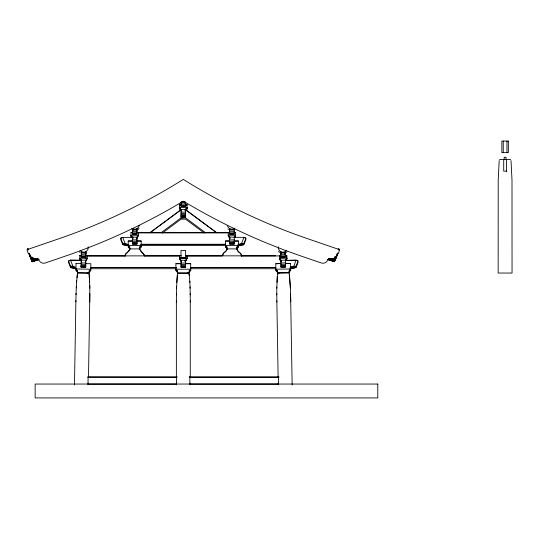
<?xml version="1.0" encoding="UTF-8"?>
<svg xmlns="http://www.w3.org/2000/svg" width="539" height="539" viewBox="0 0 539 539"><rect width="100%" height="100%" fill="white"/><g stroke="black" fill="none" stroke-linecap="round" stroke-linejoin="round"><path stroke-width="0.81" d="M276.797 294.86L276.803 286.91M176.368 302.062L176.415 293.627M75.15 267.256L72.832 267.182L70.535 266.212L68.554 261.024L70.542 260.155L81.659 260.182L81.194 260.094L81.079 267.196L85.708 267.27L85.822 260.175L85.357 260.243M89.009 272.04L90.768 269.21L75.952 268.961L77.71 272.377M76.046 263.49L81.14 263.49M86.287 260.256L87.244 258.329L79.833 258.208L80.709 260.377M79.88 255.789L81.268 255.816M79.88 255.425L81.268 255.452L79.88 255.425L79.812 259.744L80.466 260.58M80.729 260.566L79.833 258.43L80.661 260.115M80.729 260.162L86.287 260.182M85.223 253.943L85.937 253.613L85.957 251.976L85.25 252.313A4.629 4.629 0 0 1 81.349 251.969L81.328 253.606M81.167 261.583L81.632 261.476M85.768 263.638L90.862 263.719L90.747 270.578L89.38 272.202L88.834 274.25M85.863 258.053L85.89 256.059L81.261 255.978L81.241 257.285L85.869 257.379L85.957 251.976M87.284 255.917L179.608 255.85L179.608 258.626A2.432 2.432 0 0 1 180.538 260.478L181.461 260.478M87.291 255.553L85.903 255.526L87.291 255.553L87.244 258.565A2.432 2.432 0 0 0 86.287 260.404L85.357 260.391M75.952 268.961L77.266 270.652L77.744 272.909L88.854 273.098L88.908 272.377M89.757 302.049L89.824 286.91L89.198 273.953M89.851 293.614L88.497 377.623M81.079 267.196L81.106 265.404L85.735 265.478L85.708 267.27M85.802 261.55L85.337 261.651M77.805 274.068L77.245 272L75.932 270.329L76.046 263.403M74.483 384.954L75.891 300.567M81.241 257.305L81.349 251.969M81.632 261.671L81.659 260.182M88.383 384.758L88.409 383.081M176.415 294.873L176.556 286.923M276.824 288.156L277.43 273.953M75.871 301.82L76.06 293.384M76.033 294.631L76.309 286.687M176.556 288.17L177.398 273.98M276.952 282.402L277.309 276.595M76.289 287.934L76.626 280.934M285.906 260.566L286.795 258.208L279.384 258.329L280.32 259.993M176.779 282.416L177.061 278.003M136.549 237.328L137.472 237.328L138.402 235.348M186.117 209.058L186.096 209.806M185.167 260.478L186.096 260.478L187.02 258.39L179.608 258.39L180.538 260.337M234.734 236.837L234.714 237.436L234.782 236.574M76.605 282.187L77.367 273.758M139.325 248.883L139.837 247.071L141.178 245.609M139.325 249.038L139.837 247.239L141.178 245.824M86.287 260.404L86.368 259.65M177.149 277.309L177.398 275.227M499.188 160.534L498.204 180.181L498.157 273.037L512.05 273.037L512.003 180.181L511.019 160.534M76.962 277.774L77.346 275.005M288.944 273.529L289.389 272L290.696 270.329L290.588 263.403L285.495 263.49L290.588 263.403M186.164 208.876L186.117 209.617L187.02 207.461L179.608 207.461L180.538 209.806M186.117 210.581L187.02 208.991L187.02 204.679L185.632 204.679M186.096 260.337L187.02 258.498M188.913 273.751L189.384 272.222L190.725 270.578L190.725 263.652L185.632 263.652L190.725 263.719M234.734 236.917L234.863 236.399M88.901 272.566L89.4 270.854L90.768 269.21M129.488 249.57L129.603 248.897L139.79 248.897L141.265 251.895M129.488 250.756L129.603 250.204M187.02 255.958L222.135 255.958L223.328 253.35M226.724 249.57L226.838 248.897L237.025 248.897L237.315 250.103M285.96 259.555L286.795 258.208M285.966 259.778L286.795 258.43L285.906 260.418M285.966 260.034L286.802 258.686L285.966 260.115M289.012 271.663C292.724 265.41 288.715 271.292 288.891 272.727L277.774 272.909C277.558 270.666 274.203 266.185 277.726 272.566M137.62 236.318L137.472 237.18L131.92 237.106L130.99 235.718M186.164 259.724L186.353 259.225M189.014 271.885L190.725 269.21L175.909 269.21L177.243 270.874L177.755 273.125L188.872 273.125L189.384 271.077L190.725 269.453M234.782 236.803L235.637 235.24L228.233 235.24L229.088 236.803M234.782 237.052L235.637 235.718M186.164 209.132L187.02 207.569M234.782 236.911L235.637 235.348M234.782 237.133L235.637 235.826M125.257 254.758L124.974 255.964L125.486 254.253M129.313 250.103L129.488 249.449M222.324 255.412L223.692 252.966L225.726 251.39M226.555 250.103L226.724 249.449M86.361 259.872L86.449 259.394M327.395 259.4L334.348 261.765L335.447 258.659M334.355 261.745L335.918 257.608M331.99 259.084L335.076 260.142L336.525 256.268M338.519 250.096L338.964 248.789L338.526 248.641L338.155 249.469M333.19 258.41L335.501 259.205L336.983 255.257M334.476 257.527L336.019 258.053L337.461 254.186L337.023 254.037M337.475 253.04L337.913 253.189L336.727 256.497M139.466 249.274L141.178 246.963L141.178 240.98L137.014 240.98M236.709 249.274L238.42 246.963L238.42 240.98L234.249 240.98M289.969 267.283L293.782 266.212L296.086 260.155L298.074 261.024L296.093 266.212L293.795 267.182L291.484 267.256M289.989 268.489L293.816 268.422L296.113 267.459L298.094 262.264M239.249 244.369L241.566 243.365L243.972 237.342L245.946 238.245L243.884 243.406L241.566 244.329L237.807 244.288M120.682 239.484L122.751 244.645L125.061 245.575L241.566 245.575L243.884 244.645L245.946 239.484M137.62 236.54L138.402 235.24L130.99 235.24L131.92 237.436L131.765 236.399M186.245 209.017L187.02 207.939M234.863 236.54L235.637 235.462M129.313 249.981L128.491 251.511L125.762 253.903M226.326 250.615L226.555 249.981M86.449 259.623L87.244 258.329M336.794 255.661L336.43 255.351M337.461 254.186L336.942 254.226M335.076 260.142L332.044 258.969M139.049 228.159L138.24 229.553M286.162 260.58L286.815 259.744L286.748 255.425L285.36 255.452L286.748 255.425M137.728 236.298L138.402 235.462L138.402 232.464L137.014 232.464M186.353 208.519L187.02 207.683M186.353 208.856L187.02 208.047M234.97 236.412L235.637 235.604M86.557 259.374L87.244 258.552M125.486 254.374L129.09 250.487M222.722 255.56L223.005 255.088M226.05 251.08L226.326 250.487M286.532 252.569L286.997 251.908M186.481 259.212L187.02 258.612L187.02 255.85L275.638 255.85M235.098 237.362L235.637 236.776L235.637 232.464L234.249 232.464M226.05 250.958L223.692 253.094M187.02 207.825L186.096 209.401L180.538 209.401M238.42 245.609L237.079 247.071L236.567 249.038L237.079 247.239L238.42 245.824M181.003 209.644L149.909 232.794L181.461 209.55M162.428 233.01L181.003 219.178L185.632 219.178L204.2 233.01M280.765 258.053L280.758 257.366L285.387 257.285L285.279 251.969A4.629 4.629 0 0 1 281.378 252.313L280.671 251.976L280.698 253.613L281.405 253.943M285.299 251.956L285.286 252.751A4.629 4.629 0 0 1 284.552 253.087M85.243 253.087L85.95 252.757M120.682 238.245L122.656 237.342L125.061 243.365L127.379 244.369L125.061 244.329L122.751 243.406L120.682 238.245L122.656 237.423L132.843 237.328M68.554 261.024L70.542 260.155L72.853 266.212L75.15 267.182L72.832 267.182M291.505 268.462L293.802 267.499L296.113 267.459M239.249 245.575L241.566 244.645L243.884 244.645M28.116 250.096L27.664 248.789L28.102 248.641L28.473 249.469M29.382 253.546L28.944 253.701L29.477 253.748M29.894 254.677L29.375 254.651M29.813 254.496L29.652 255.257L30.09 255.109M30.103 256.268L30.608 256.254M31.875 256.914L30.413 257.622M31.1 257.352L30.662 257.507L31.147 257.46M29.254 254.374L30.534 257.885L32.077 257.352M32.151 257.527L30.534 257.885M32.266 257.77L30.723 258.302L32.333 257.932M33.209 257.898L30.898 258.693L33.277 258.053M31.188 258.659L31.626 258.511M31.255 258.808L31.727 258.74M29.652 255.257L31.067 259.064L33.378 258.269M33.445 258.41L31.067 259.064M34.307 258.349L31.222 259.407L34.368 258.484M34.449 258.673L31.37 259.731L34.509 258.794M30.171 256.409L31.505 260.034L34.584 258.969M34.637 259.084L31.505 260.034M35.48 258.983L31.626 260.303L35.527 259.084M36.409 259.064L31.781 260.654M37.238 258.936L31.841 260.788L37.279 259.016M38.107 258.875L31.936 260.991L38.141 258.949M30.595 257.346L32.017 261.172L38.215 259.124M32.091 261.327L38.256 259.212M32.111 261.388L38.316 259.347M32.172 261.509L38.336 259.394M32.199 261.577L38.41 259.549M32.252 261.691L38.451 259.65M32.017 261.172L32.273 261.745L39.232 259.4M176.475 384.024L176.475 377.118M278.346 384.024L278.528 377.057L278.124 377.098L278.528 377.138M88.767 273.017L77.825 272.835M288.554 272.855L277.861 273.017M178.092 273.003L188.535 273.064M189.856 377.138L190.26 377.098L189.856 377.057L189.856 384.004L190.26 384.044L189.856 384.078M87.992 384.078L88.389 384.044L87.992 384.004L88.106 377.057L176.186 377.138M125.061 243.365L122.751 243.406L124.293 243.426M125.061 244.329L128.821 244.369M242.341 243.426L243.884 243.406L241.566 243.365M280.691 253.114L285.32 253.034M280.718 254.792L285.347 254.711M279.343 255.553L280.731 255.526L279.343 255.553L279.391 258.565A2.432 2.432 0 0 1 280.347 260.404L281.27 260.391M280.738 256.059L285.367 255.978M280.752 256.921L285.38 256.84M296.086 260.236L285.441 260.411L296.086 260.155L298.074 261.024M281.297 261.651L280.832 261.765L281.297 261.752M280.853 262.951L285.481 262.87M275.773 263.719L280.859 263.564L275.773 263.719L275.887 270.578L277.255 272.202L277.881 274.25M280.88 264.353L285.508 264.272M280.893 265.478L285.529 265.404M280.907 266.347L285.542 266.266M280.92 266.94L285.549 266.866M275.86 269.21L290.676 268.961M275.887 270.578L277.531 270.551M289.052 270.356L290.696 270.329M187.282 272.97L188.872 272.943M499.545 159.591L510.662 159.591M506.956 171.166L503.716 171.166L503.716 159.591M181.003 203.944L185.632 203.944M181.003 204.679L179.608 204.679L179.608 208.991L180.518 210.581M179.608 204.793L181.003 204.793M185.632 204.793L187.02 204.793M179.608 204.908L181.003 204.908M185.632 204.908L187.02 204.908M179.608 205.042L181.003 205.042M185.632 205.042L187.02 205.042M181.003 205.211L185.632 205.211M181.003 206.073L185.632 206.073M185.376 208.991L187.02 208.991M181.461 209.401L181.003 209.401L181.003 216.516L185.632 216.51L185.632 209.327L185.167 209.401L185.167 210.917M185.167 209.55L216.718 232.794L185.632 209.644M181.003 210.917L181.461 210.816M185.167 210.816L185.632 210.917M181.003 212.103L185.632 212.103M181.003 213.505L185.632 213.505M181.003 214.637L185.632 214.637M181.003 215.499L185.632 215.499M181.003 216.099L185.632 216.099M181.003 216.429L185.632 216.429M205.527 232.713L185.632 217.897L181.003 217.897L161.1 232.713M132.378 230.045L137.014 230.045M229.621 230.045L234.249 230.045M132.378 231.723L137.014 231.723M229.621 231.723L234.249 231.723M132.378 232.464L130.99 232.464L130.99 236.776L131.529 237.362M229.621 232.464L228.233 232.464L228.233 235.476A2.432 2.432 0 0 1 229.156 237.328L230.086 237.328M130.99 232.572L132.378 232.572M137.014 232.572L138.402 232.572M228.233 232.572L229.621 232.572M234.249 232.572L235.637 232.572M138.402 232.7L228.233 232.7M138.402 232.808L228.233 232.808M132.378 232.989L137.014 232.989M229.621 232.989L234.249 232.989M132.378 233.852L137.014 233.852M229.621 233.852L234.249 233.852M229.008 236.318L229.136 237.066L234.714 237.18M234.249 237.342L243.972 237.342L245.946 238.245M132.378 238.595L132.843 238.595M136.549 238.595L137.014 238.595M229.621 238.595L230.086 238.595M132.378 238.696L132.843 238.696L132.843 237.18M136.549 238.696L137.014 238.696M229.621 238.696L230.086 238.696M132.378 239.882L137.014 239.882M229.621 239.882L234.249 239.882M132.378 240.98L128.215 240.98L128.215 246.963L129.926 249.274M229.621 240.98L225.45 240.98L225.45 246.963L227.162 249.274M128.215 241.048L132.378 241.048M137.014 241.034L141.178 241.034M225.45 241.034L229.621 241.034M234.249 241.048L238.42 241.048M132.378 241.283L137.014 241.283M229.621 241.283L234.249 241.283M132.378 242.415L137.014 242.415M229.621 242.415L234.249 242.415M132.378 243.278L137.014 243.278M229.621 243.278L234.249 243.278M132.378 243.877L137.014 243.877M229.621 243.877L234.249 243.877M140.922 244.275L225.713 244.275M140.922 244.383L225.713 244.383M122.751 244.645L125.061 244.645L127.379 245.575M128.215 246.963L129.832 246.963M139.561 246.963L141.178 246.963M225.45 246.963L227.074 246.963M236.796 246.963L238.42 246.963M130.067 248.883L129.603 248.897M227.303 248.883L226.838 248.897M181.003 255.614L179.608 255.614L179.608 258.612L180.39 259.697M185.632 255.614L187.02 255.614L187.02 258.612A2.432 2.432 0 0 0 186.096 260.478M179.608 255.722L181.003 255.722M185.632 255.722L187.02 255.722M125.27 255.958L87.284 255.897M144.499 255.958L179.608 255.958M241.364 255.958L279.343 255.917M181.003 257.373L185.632 257.373M181.003 257.46L185.632 257.46M181.003 257.575L185.632 257.575M181.003 257.689L185.632 257.689M181.003 257.824L185.632 257.824M180.538 260.256L186.096 260.256M181.003 260.337L181.461 260.337M185.632 260.337L185.167 260.337L185.167 261.846L185.632 261.846M181.003 261.745L181.461 261.745M185.167 261.745L185.632 261.745M181.003 261.846L181.461 261.846M181.003 263.032L185.632 263.032M175.909 263.652L181.003 263.652L175.909 263.719L175.909 270.578L177.243 272.222L177.715 273.751M181.003 264.433L185.632 264.433M181.003 265.565L185.632 265.565M70.535 266.212L72.853 266.212M293.782 266.212L296.093 266.212M181.003 266.428L185.632 266.428M181.003 267.027L185.632 267.027M291.478 267.182L293.795 267.182M176.26 267.425L90.795 267.533L176.26 267.533M190.368 267.425L275.833 267.533L190.368 267.533M90.774 268.725L176.26 268.725M190.375 268.725L275.853 268.725M175.909 270.578L177.553 270.578M189.074 270.578L190.725 270.578M87.264 272.909L88.854 272.909M277.774 272.909L279.364 272.909M87.446 377.057L177.425 377.057M189.202 377.057L279.182 377.057M189.607 377.138L278.555 377.138M87.958 384.078L176.172 384.078M189.613 384.078L278.67 384.078M239.249 244.288L241.566 244.329M81.308 253.034L85.937 253.114M81.281 254.711L85.91 254.792M81.248 256.84L85.876 256.921M79.812 259.744L81.456 259.771M70.542 260.236L81.194 260.411M81.146 262.87L85.775 262.951M81.126 264.272L85.755 264.353M81.093 266.266L85.721 266.347M81.079 266.866L85.708 266.94M68.534 262.264L70.515 267.459L72.826 267.499L75.13 268.462M76.639 268.489L72.812 268.422L70.515 267.459M75.932 270.329L77.576 270.356M89.097 270.551L90.747 270.578M332.179 258.673L335.265 259.731L332.125 258.794M331.148 258.983L335.002 260.303L331.101 259.084M330.266 258.969L334.894 260.559L330.218 259.064M329.39 258.936L334.786 260.788L329.349 259.016M328.527 258.875L334.699 260.991L328.494 258.949M328.413 259.124L334.611 261.172M328.372 259.212L334.544 261.327M328.345 259.272L334.517 261.388M328.312 259.347L334.483 261.462M328.244 259.495L334.429 261.577M328.184 259.63L334.396 261.664M336.026 256.254L336.464 256.409M335.932 256.456L336.37 256.611L335.871 256.591M334.753 256.914L336.296 257.447L334.672 257.096M334.557 257.352L336.1 257.885M334.369 257.77L335.912 258.302L334.295 257.932M334.187 258.168L335.73 258.693L334.119 258.316M334.025 258.531L335.568 259.064M332.327 258.349L335.406 259.407L332.267 258.484M280.678 252.757L281.385 253.087M238.912 252.097L240.542 253.35L241.546 255.412M239.343 252.495L237.82 250.958M141.669 252.225L143.63 253.903M225.45 245.824L226.528 246.842L227.263 248.573M128.215 245.824L129.286 246.842L130.02 248.573M225.45 245.609L226.791 247.071L227.303 249.038M128.215 245.609L129.555 247.071L130.067 249.038M239.774 252.764L240.542 253.471M228.233 235.348L229.136 236.917M179.608 207.569L180.518 209.617M179.608 207.825L180.39 209.098M179.608 208.047L180.282 208.856M179.608 258.498L180.538 260.478M175.909 269.453L176.981 270.618L177.715 272.593M130.99 235.348L131.765 236.655M130.99 235.604L131.664 236.412M130.99 235.826L131.92 237.106M279.384 258.329L280.347 260.404M279.391 258.552L280.186 259.623M228.233 235.462L228.9 236.298M179.608 207.683L180.518 209.536M179.608 207.939L180.282 208.775M130.99 235.462L131.92 237.436M79.833 258.208L80.709 260.297M238.507 251.895L237.544 250.487M279.438 252.569L278.636 251.181M227.923 228.893L228.388 229.553M79.631 251.908L80.095 252.569M240.866 253.781L241.661 255.843M143.906 254.374L140.079 249.981M27.664 248.789L28.035 249.618M28.715 253.189L29.908 256.497M31.127 258.531L31.316 258.942M241.142 255.56L241.371 256.065M237.544 250.615L237.147 249.449M143.906 254.253L144.418 255.964L144.129 254.758M80.587 259.859L79.833 258.686L80.661 260.034M188.872 274.284L189.229 275.227M31.087 258.437L32.293 261.786M180.39 208.876L180.464 209.354M280.267 259.65L280.32 260.135M180.464 208.795L180.518 209.287M180.464 259.724L180.518 260.216M289.261 273.758L290.326 286.687L290.764 301.82M289.281 275.005L289.665 277.774M189.229 273.98L189.856 282.416M89.178 275.2L89.676 282.402M289.726 278.508L290.346 287.934M229.136 236.837L229.156 237.328M189.856 281.169L190.072 288.17M290.575 293.384L292.145 384.954M285.306 252.73L285.326 253.586A4.629 4.629 0 0 1 284.572 253.943M190.072 286.923L190.213 294.873M89.75 285.69L89.804 288.156M290.642 266.825L290.683 269.21M286.802 258.794L286.755 255.904M280.671 251.976L280.758 257.379M276.851 300.802L278.131 377.623M278.225 383.081L278.252 384.758M276.776 293.614L276.871 302.049M286.755 255.789L285.36 255.816M285.899 260.162L280.347 260.256M285.441 260.175L285.555 267.196L280.927 267.27L280.806 260.249M190.213 293.627L190.26 302.062M506.956 141.07L506.956 152.645M506.492 159.591L506.492 171.166M506.033 159.591L506.033 157.273L504.181 157.273L504.181 159.591M503.251 141.07L503.251 152.645M234.249 228.657L234.249 234.31L229.621 234.303L229.621 228.657M234.249 237.106L234.249 244.221L229.621 244.221L229.621 237.106M190.26 300.816L190.26 377.65M190.26 383.108L190.26 384.785M185.632 258.141L185.632 250.426L181.003 250.426L181.003 258.141M185.632 260.256L185.632 267.357L181.003 267.357L181.003 260.256M176.368 300.816L176.368 377.65M176.368 383.108L176.368 384.785M137.014 228.657L137.014 234.31L132.378 234.303L132.378 228.657M137.014 237.106L137.014 244.221L132.378 244.221L132.378 237.106M234.249 228.954A4.629 4.629 0 0 1 229.621 228.954M185.632 202.805A4.629 4.629 0 0 1 184.897 203.149M181.731 203.149A4.629 4.629 0 0 1 181.003 202.805M184.897 201.519A4.629 4.629 0 0 1 181.731 201.519M137.014 230.584A4.629 4.629 0 0 1 136.279 230.928M133.113 230.928A4.629 4.629 0 0 1 132.378 230.584M137.014 228.954A4.629 4.629 0 0 1 132.378 228.954M137.014 229.742A4.629 4.629 0 0 1 136.279 230.079M133.113 230.079A4.629 4.629 0 0 1 132.378 229.742M286.505 250.601A4.629 4.629 0 0 1 278.4 246.822M234.91 228.152A4.629 4.629 0 0 1 227.377 225.41M184.122 201.377A4.629 4.629 0 0 1 182.512 201.377M88.228 246.822A4.629 4.629 0 0 1 80.122 250.601M139.257 225.41A4.629 4.629 0 0 1 131.718 228.152M137.472 237.328A2.432 2.432 0 0 1 138.402 235.476M339.678 249.698L338.479 253.202A3.355 3.355 0 0 0 336.848 255.095A5.963 5.963 0 0 1 330.609 259.091A3.436 3.436 0 0 0 327.308 260.761A5.067 5.067 0 0 1 321.298 262.971L301.24 256.092A617.31 617.31 0 0 1 183.556 201.263L183.078 201.269A617.31 617.31 0 0 1 65.387 256.092L45.337 262.971A5.067 5.067 0 0 1 39.327 260.761A3.436 3.436 0 0 0 36.019 259.091A5.963 5.963 0 0 1 29.78 255.095A3.355 3.355 0 0 0 28.149 253.202L26.95 249.698L59.29 238.602A599.024 599.024 0 0 0 183.314 179.386A599.024 599.024 0 0 0 307.338 238.602L339.678 249.698M337.246 253.546L337.596 253.896L337.246 253.546M508.344 141.07L501.863 141.07L501.863 152.645L508.344 152.645L508.344 141.07M185.632 202.266L181.003 202.266L181.003 206.531L185.632 206.531L185.632 202.266M185.632 217.513L181.003 217.79L185.632 217.513M377.792 384.044L35.143 384.044L35.143 397.93L377.792 397.93L377.792 384.044"/></g></svg>
